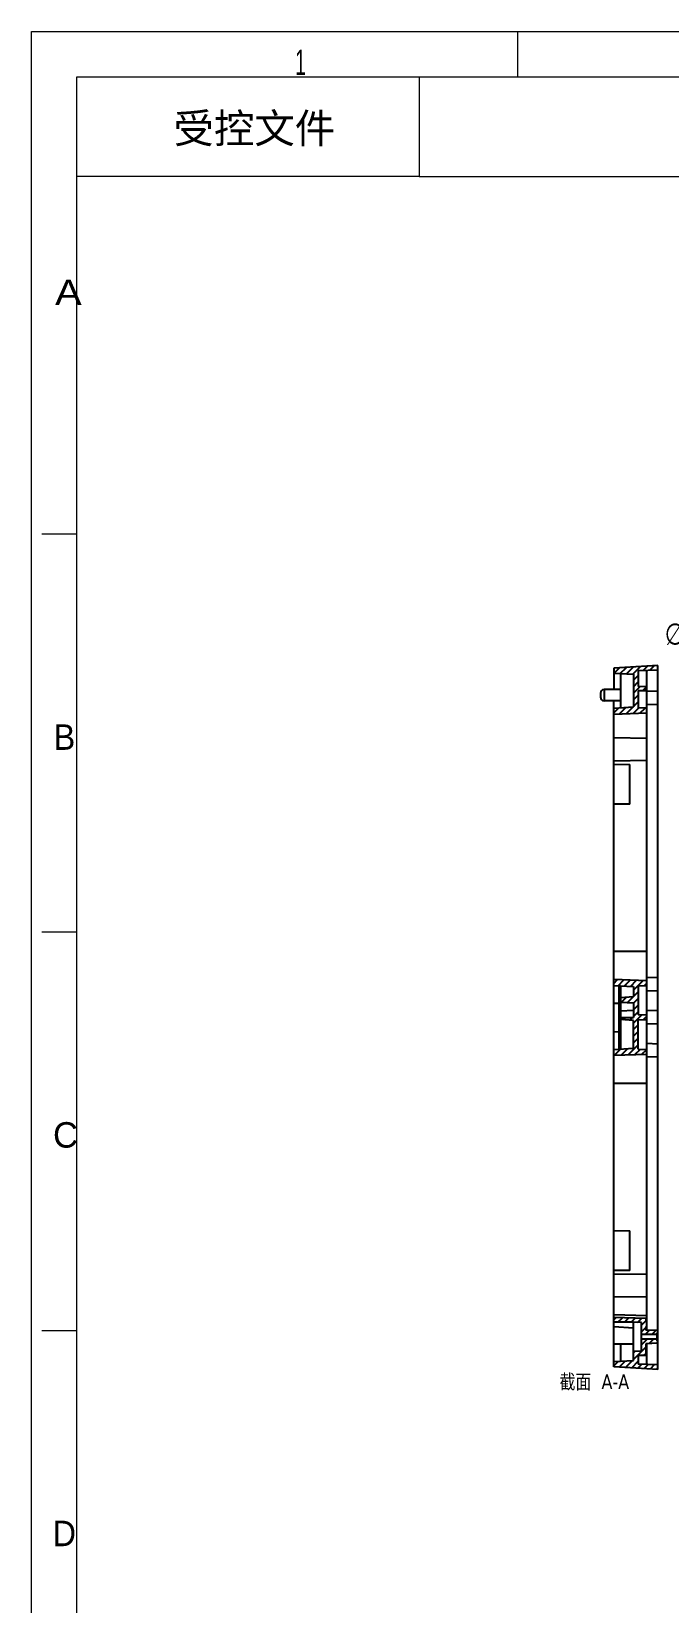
# Model space of a CAD drawing. Extents: x -1094 to 5067, y -562 to 305.
# Drawn here: x -366.5 to -193, y -123.1 to 304.7 of the extents above; entities that cross this region are included whole.
import ezdxf

# ---------------------------------------------------------------- set-up
doc = ezdxf.new("R2010")
doc.units = 0
doc.header["$LTSCALE"] = 1.21
doc.header["$MEASUREMENT"] = 0
doc.header["$PDMODE"] = 3
doc.header["$PDSIZE"] = 0.3125
doc.layers.get('0').update_dxf_attribs({"linetype": 'CONTINUOUS'})
doc.layers.get('Defpoints').update_dxf_attribs({"linetype": 'CONTINUOUS'})
doc.layers.add('1', color=7, linetype='CONTINUOUS')
doc.layers.add('轮廓线', color=7, linetype='CONTINUOUS', lineweight=30)
doc.styles.add('Arial', font='arial.ttf')
doc.styles.get("Standard").update_dxf_attribs({"font": 'verdana.ttf', "width": 0.8})
doc.styles.add('仿宋', font='simfang.ttf')
doc.dimstyles.get("Standard").update_dxf_attribs({"dimtxt": 0.15625, "dimasz": 0.1875, "dimexe": 0.125, "dimexo": 0.0625, "dimgap": 0.09, "dimtad": 0, "dimtih": 1, "dimtoh": 1, "dimzin": 4, "dimdsep": 46, "dimtxsty": 'Standard', "dimblk": 'CLOSED', "dimblk1": 'CLOSED', "dimblk2": 'CLOSED', "dimcen": 0.09, "dimadec": 0, "dimazin": 1, "dimtp": 0.01, "dimtm": 0.01, "dimtfac": 1, "dimtofl": 0, "dimtmove": 0, "dimatfit": 3, "dimldrblk": 'CLOSED', "dimfxl": 0, "dimtolj": 1, "dimtzin": 4, "dimarcsym": 0})

# ---------------------------------------------------------------- blocks, each defined once
blk = doc.blocks.new('*D6')
at = {"layer": 'Defpoints', "color": 0, "transparency": 16777216}
for p in [(-149.2, 123.77), (-148.37, 122.77)]:
    blk.add_point(p, dxfattribs=at)
at = {"layer": '轮廓线', "color": 0, "lineweight": -2, "transparency": 16777216}
for p, q in [((-174.09, 140.67), (-163.21, 140.67)), ((-163.21, 140.67), (-152.39, 127.62))]:
    blk.add_line(p, q, dxfattribs=at)
at = {"layer": '轮廓线', "color": 0, "transparency": 16777216}
blk.add_solid([(-151.75, 128.15), (-153.03, 127.09), (-149.2, 123.77)], dxfattribs=at)
at = {"layer": '轮廓线', "color": 0, "transparency": 16777216, "insert": (-183.87, 140.67), "char_height": 6, "attachment_point": 5}
blk.add_mtext('\\A1;∅1.30', dxfattribs=at)

msp = doc.modelspace()

# ---------------------------------------------------------------- hatches: boundary and pattern name
at = {"linetype": 'Continuous'}
h = msp.add_hatch(dxfattribs=at)
h.set_pattern_fill('A', color=2, scale=1.27, angle=45, style=0, pattern_type=0)
h.set_pattern_definition([(45, (-261.0153, -208.7757), (-0.8980256, 0.8980256), [])])
edge = h.paths.add_edge_path()
edge.add_line((-198.901, -47.972), (-198.901, -46.672))
edge.add_line((-198.901, -47.972), (-199.201, -47.987))
edge.add_line((-199.201, -47.987), (-199.201, -48.906))
edge.add_line((-195.901, -49.022), (-199.201, -48.906))
edge.add_line((-195.901, -49.022), (-195.901, -49.672))
edge.add_line((-196.201, -49.672), (-195.901, -49.672))
edge.add_line((-196.201, -49.672), (-196.201, -50.122))
edge.add_line((-196.201, -50.122), (-200.401, -50.122))
edge.add_line((-200.401, -50.122), (-200.401, -46.903))
edge.add_line((-200.401, -46.903), (-202.551, -46.772))
edge.add_line((-202.551, -46.772), (-207.901, -46.772))
edge.add_line((-207.901, -46.772), (-207.901, -45.468))
edge.add_line((-199.201, -45.772), (-207.901, -45.468))
edge.add_line((-199.201, -45.772), (-199.201, -46.661))
edge.add_line((-199.201, -46.661), (-198.901, -46.672))
edge = h.paths.add_edge_path()
edge.add_line((-198.901, 26.228), (-198.901, 27.528))
edge.add_line((-207.901, 25.914), (-198.901, 26.228))
edge.add_line((-207.901, 25.914), (-207.901, 27.528))
edge.add_line((-207.901, 27.528), (-202.551, 27.856))
edge.add_line((-202.551, 27.856), (-202.551, 35.414))
edge.add_line((-202.551, 35.414), (-206.051, 35.628))
edge.add_line((-206.051, 35.628), (-206.051, 36.228))
edge.add_line((-206.051, 36.228), (-202.551, 36.228))
edge.add_line((-202.551, 40.164), (-202.551, 36.228))
edge.add_line((-206.051, 40.378), (-202.551, 40.164))
edge.add_line((-206.051, 41.678), (-206.051, 40.378))
edge.add_line((-206.051, 41.678), (-202.551, 41.893))
edge.add_line((-202.551, 44.601), (-202.551, 41.893))
edge.add_line((-207.901, 44.928), (-202.551, 44.601))
edge.add_line((-207.901, 46.543), (-207.901, 44.928))
edge.add_line((-207.901, 46.543), (-198.901, 46.228))
edge.add_line((-198.901, 46.228), (-198.901, 44.928))
edge.add_line((-201.251, 44.846), (-198.901, 44.928))
edge.add_line((-201.251, 44.846), (-201.251, 36.96))
edge.add_line((-198.901, 36.878), (-201.251, 36.96))
edge.add_line((-198.901, 36.878), (-198.901, 36.228))
edge.add_line((-198.901, 35.578), (-198.901, 36.228))
edge.add_line((-198.901, 35.578), (-201.251, 35.496))
edge.add_line((-201.251, 27.61), (-201.251, 35.496))
edge.add_line((-201.251, 27.61), (-198.901, 27.528))
edge = h.paths.add_edge_path()
edge.add_line((-207.901, -58.888), (-207.901, -57.522))
edge.add_line((-207.901, -57.522), (-202.551, -57.194))
edge.add_line((-202.551, -54.772), (-202.551, -57.194))
edge.add_line((-200.401, -54.64), (-202.551, -54.772))
edge.add_line((-200.401, -54.64), (-200.401, -51.422))
edge.add_line((-196.201, -51.422), (-200.401, -51.422))
edge.add_line((-196.201, -51.422), (-196.201, -51.872))
edge.add_line((-196.201, -51.872), (-195.901, -51.872))
edge.add_line((-195.901, -51.872), (-195.901, -52.522))
edge.add_line((-195.901, -52.522), (-199.201, -52.637))
edge.add_line((-199.201, -52.637), (-199.201, -55.772))
edge.add_line((-201.251, -55.772), (-199.201, -55.772))
edge.add_line((-201.251, -55.772), (-201.251, -58.185))
edge.add_line((-195.901, -58.372), (-201.251, -58.185))
edge.add_line((-195.901, -59.621), (-195.901, -58.372))
edge.add_line((-195.901, -59.621), (-207.901, -58.888))
edge = h.paths.add_edge_path()
edge.add_line((-198.901, 120.428), (-198.901, 119.128))
edge.add_line((-207.901, 118.814), (-198.901, 119.128))
edge.add_line((-207.901, 120.428), (-207.901, 118.814))
edge.add_line((-207.901, 120.428), (-202.551, 120.756))
edge.add_line((-202.551, 129.651), (-202.551, 120.756))
edge.add_line((-207.901, 129.978), (-202.551, 129.651))
edge.add_line((-207.901, 131.344), (-207.901, 129.978))
edge.add_line((-195.901, 132.078), (-207.901, 131.344))
edge.add_line((-195.901, 132.078), (-195.901, 130.828))
edge.add_line((-195.901, 130.828), (-201.251, 130.642))
edge.add_line((-201.251, 130.642), (-201.251, 126.343))
edge.add_line((-199.201, 126.271), (-201.251, 126.343))
edge.add_line((-199.201, 126.271), (-199.201, 125.185))
edge.add_line((-199.201, 125.185), (-201.251, 125.114))
edge.add_line((-201.251, 125.114), (-201.251, 120.552))
edge.add_line((-198.901, 120.428), (-201.251, 120.552))

# ---------------------------------------------------------------- linework, layer by layer
at = {"color": 7, "linetype": 'Continuous'}
for p, q in [((-195.901, 132.078), (-207.901, 131.344)), ((-207.901, 131.344), (-207.901, 125.478)), ((-207.901, 129.978), (-202.551, 129.651)), ((-206.051, 129.865), (-206.051, 120.542)), ((-202.551, 129.651), (-202.551, 120.756)), ((-195.901, 130.828), (-201.251, 130.642)), ((-201.251, 130.642), (-201.251, 126.343)), ((-198.901, -48.917), (-198.901, 130.724)), ((-195.901, -59.621), (-195.901, 132.078)), ((-211.551, 124.478), (-211.551, 123.479)), ((-210.551, 125.478), (-210.551, 122.478)), ((-206.051, 125.478), (-210.551, 125.478)), ((-199.201, 126.271), (-201.251, 126.343)), ((-199.201, 125.185), (-201.251, 125.114)), ((-201.251, 125.114), (-201.251, 120.552)), ((-199.201, 126.271), (-199.201, 125.185)), ((-195.901, 124.978), (-198.901, 125.083)), ((-206.051, 122.478), (-210.551, 122.478)), ((-207.901, -58.888), (-207.901, 122.478)), ((-207.901, 120.428), (-202.551, 120.756)), ((-198.901, 120.428), (-201.251, 120.552)), ((-195.901, 121.478), (-198.901, 121.374)), ((-207.901, 118.814), (-198.901, 119.128)), ((-198.901, 112.206), (-207.901, 112.342)), ((-198.901, 106.199), (-207.901, 106.039)), ((-207.901, 105.189), (-203.501, 105.123)), ((-203.501, 94.334), (-203.501, 105.123)), ((-203.501, 94.334), (-207.901, 94.268)), ((-207.901, 54.228), (-198.901, 54.228)), ((-195.901, 46.978), (-198.901, 47.083)), ((-198.901, 46.228), (-207.901, 46.543)), ((-207.901, 44.928), (-202.551, 44.601)), ((-206.551, 44.846), (-206.551, 27.611)), ((-206.051, 44.815), (-206.051, 27.642)), ((-202.551, 44.601), (-202.551, 41.893)), ((-201.251, 44.846), (-198.901, 44.928)), ((-201.251, 44.846), (-201.251, 36.96)), ((-195.901, 43.478), (-198.901, 43.374)), ((-207.901, 40.088), (-206.551, 40.124)), ((-206.051, 41.678), (-202.551, 41.893)), ((-206.051, 40.378), (-202.551, 40.164)), ((-202.551, 40.164), (-202.551, 36.228)), ((-206.051, 37.978), (-202.551, 38.162)), ((-206.051, 36.228), (-202.551, 36.228)), ((-202.551, 35.414), (-206.051, 35.628)), ((-202.551, 27.856), (-202.551, 35.414)), ((-198.901, 36.878), (-201.251, 36.96)), ((-198.901, 35.578), (-201.251, 35.496)), ((-201.251, 27.61), (-201.251, 35.496)), ((-195.901, 37.978), (-198.897, 38.083)), ((-195.901, 34.478), (-198.897, 34.374)), ((-207.901, 32.369), (-206.551, 32.333)), ((-207.901, 27.528), (-202.551, 27.856)), ((-207.901, 25.914), (-198.901, 26.228)), ((-201.251, 27.61), (-198.901, 27.528)), ((-195.901, 28.978), (-198.901, 29.083)), ((-195.901, 25.478), (-198.901, 25.374)), ((-198.901, 18.228), (-207.901, 18.228)), ((-207.901, -21.811), (-203.501, -21.877)), ((-203.501, -32.666), (-203.501, -21.877)), ((-203.501, -32.666), (-207.901, -32.732)), ((-207.901, -33.582), (-198.901, -33.743)), ((-207.901, -39.885), (-198.901, -39.749)), ((-198.901, -45.086), (-207.901, -44.772)), ((-199.201, -45.772), (-207.901, -45.468)), ((-202.551, -46.772), (-207.901, -46.772)), ((-200.401, -46.903), (-202.551, -46.772)), ((-202.551, -57.194), (-202.551, -46.772)), ((-200.401, -54.64), (-200.401, -46.903)), ((-199.201, -45.772), (-199.201, -46.661)), ((-199.201, -46.661), (-198.901, -46.672)), ((-207.901, -47.972), (-202.551, -48.299)), ((-196.201, -50.122), (-200.401, -50.122)), ((-198.901, -47.972), (-199.201, -47.987)), ((-199.201, -47.987), (-199.201, -48.906)), ((-195.901, -49.022), (-199.201, -48.906)), ((-196.201, -49.672), (-195.901, -49.672)), ((-196.201, -49.672), (-196.201, -51.872)), ((-202.551, -52.772), (-207.901, -52.772)), ((-206.051, -52.772), (-206.051, -57.408)), ((-200.401, -54.64), (-202.551, -54.772)), ((-196.201, -51.422), (-200.401, -51.422)), ((-195.901, -52.522), (-199.201, -52.637)), ((-199.201, -52.637), (-199.201, -55.772)), ((-198.901, -58.267), (-198.901, -52.626)), ((-196.201, -51.872), (-195.901, -51.872)), ((-207.901, -57.522), (-202.551, -57.194)), ((-195.901, -59.621), (-207.901, -58.888)), ((-201.251, -55.772), (-199.201, -55.772)), ((-201.251, -55.772), (-201.251, -58.185)), ((-195.901, -58.372), (-201.251, -58.185))]:
    msp.add_line(p, q, dxfattribs=at)
for centre, start, end in [((-210.551, 124.478), 90, 179.99555), ((-210.551, 123.478), 180.00445, 270)]:
    msp.add_arc(centre, 1, start, end, dxfattribs=at)
at = {"layer": '1', "color": 7, "linetype": 'Continuous', "lineweight": 18}
for p, q in [((-366.459, -377.361), (-366.459, 304.727)), ((-366.459, 304.727), (605.562, 304.727)), ((-234.024, 292.322), (-234.024, 304.625)), ((-354.054, -364.956), (-354.054, 292.322)), ((-354.054, 292.322), (593.156, 292.322)), ((-260.875, 292.322), (-260.875, 265.187)), ((-260.875, 265.187), (-354.054, 265.187)), ((-260.875, 265.187), (-39.151, 265.187)), ((-354.054, 167.854), (-363.669, 167.854)), ((-354.054, 59.425), (-363.669, 59.425)), ((-363.669, -49.005), (-354.054, -49.005))]:
    msp.add_line(p, q, dxfattribs=at)

# ---------------------------------------------------------------- texts
at = {"color": 2, "linetype": 'Continuous', "insert": (-203.726, -61.018), "char_height": 3.9688, "width": 22.225, "attachment_point": 3}
msp.add_mtext('截面  A-A', dxfattribs=at)
at = {"layer": '1', "color": 7, "linetype": 'Continuous', "lineweight": 13, "attachment_point": 7}
for s, insert, char_height, line_spacing_factor, style in [('\\W0.5436;1', (-294.672, 292.863), 6.9395, 1.047437, 'Arial'), ('受控文件', (-327.762, 273.423), 8.064, 1.150119, '仿宋'), ('\\W1.1241;A', (-360.031, 230.207), 6.9395, 1.047437, 'Arial'), ('\\W0.9077;B', (-360.401, 109.089), 6.9395, 1.047437, 'Arial'), ('\\W0.9715;C', (-360.58, 0.659), 6.9395, 1.047437, 'Arial'), ('\\W0.9088;D', (-360.691, -107.771), 6.9395, 1.047437, 'Arial')]:
    msp.add_mtext(s, dxfattribs=dict(at, insert=insert, char_height=char_height, line_spacing_factor=line_spacing_factor, style=style))

# ---------------------------------------------------------------- dimensions: what is measured, and where the dimension line sits
at = {"layer": '轮廓线'}
dim = msp.add_diameter_dim_2p(p1=(-148.371, 122.765), p2=(-149.201, 123.766), dimstyle='Standard', override={"dimtxt": 6, "dimasz": 5, "dimexe": 2, "dimexo": 1, "dimtih": 0, "dimzin": 0, "dimcen": 0, "dimazin": 0, "dimtp": 0, "dimtm": 0, "dimtzin": 0, "dimarcsym": 2}, dxfattribs=at)
dim.commit()
dim.dimension.update_dxf_attribs({"geometry": '*D6', "text_midpoint": (-183.875, 140.672), "dimtype": 163})

doc.saveas('drawing.dxf')
